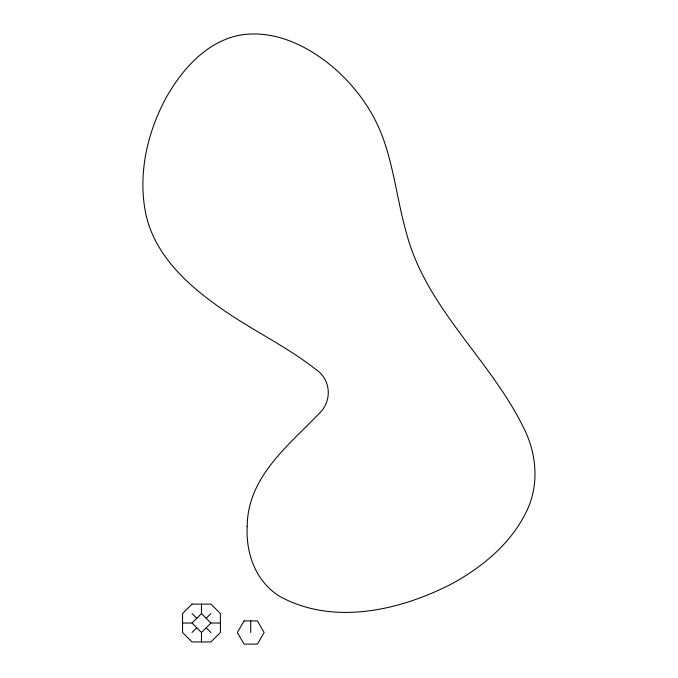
<?xml version="1.0" encoding="UTF-8"?>
<svg xmlns="http://www.w3.org/2000/svg" width="678" height="678" viewBox="0 0 678 678"><rect width="100%" height="100%" fill="white"/><g stroke="black" fill="none" stroke-linecap="round" stroke-linejoin="round"><path stroke-width="1.02" d="M250.733 632.515L250.733 620.929M182.56 623.031L192.018 623.031L201.476 613.565L201.476 604.106M192.018 632.489L196.747 627.76M206.205 618.302L210.934 613.565M201.476 641.947L201.476 632.489L210.934 623.031L220.392 623.031M201.476 613.565L210.934 623.031M192.018 613.565L196.747 618.302M206.205 627.76L210.934 632.489M192.018 623.031L201.476 632.489M247.173 526.45C246.258 545.154 250.614 564.52 261.801 579.783A78.563 71.605 -32.8 0 0 279.285 596.131C333.423 626.252 401.215 610.251 453.235 583.063C483.168 566.376 511.076 543.222 526.264 511.882C539.603 485.287 536.807 453.387 523.424 427.394C490.177 359.51 426.615 308.643 406.681 233.902C397.842 203.366 394.494 171.466 384.172 141.346C374.561 112.887 356.62 87.691 334.034 68.054C308.693 46.265 275.285 29.679 241.063 34.942C207.205 40.9 182.535 68.758 166.347 97.327C147.711 131.566 138.219 171.865 145.177 210.638C152.304 250.453 182.526 280.624 214.087 303.388C246.428 327.601 283.768 344.28 315.567 369.213C331.076 379.248 332.483 400.961 319.236 413.436C288.108 445.836 247.639 476.973 247.173 526.45M244.046 620.929L237.359 632.515L244.046 644.1L257.42 644.1L264.115 632.515L257.42 620.929L244.046 620.929M192.018 604.106L182.56 613.565L182.56 632.489L192.018 641.947L210.934 641.947L220.392 632.489L220.392 613.565L210.934 604.106L192.018 604.106"/></g></svg>
